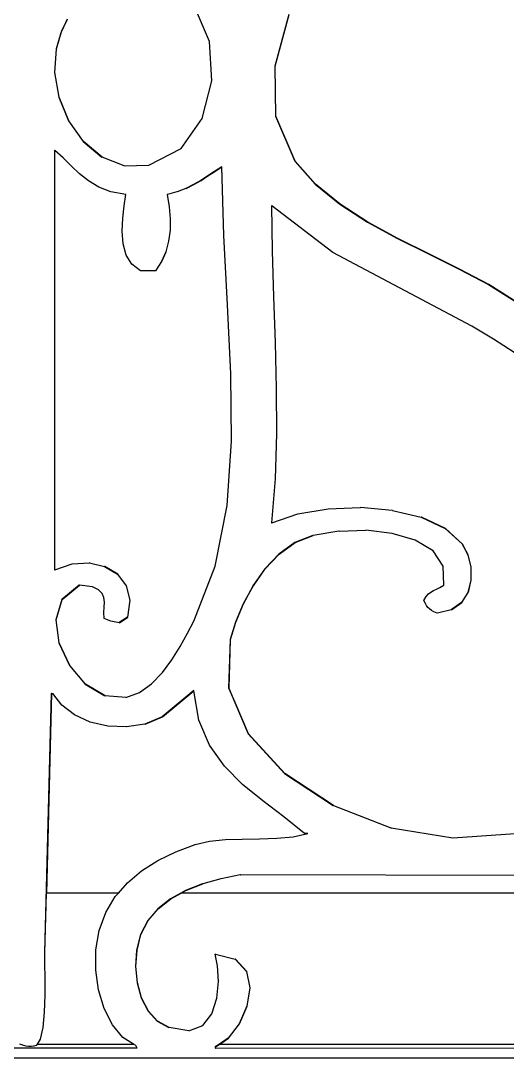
# Model space of a CAD drawing. Header units: inches. Extents: x -2812 to 9774, y -15726 to -746.
# Drawn here: x 3449.01 to 3456.29, y -9119.16 to -9103.64 of the extents above; entities that cross this region are included whole.
import ezdxf

# ---------------------------------------------------------------- set-up
doc = ezdxf.new("R2010")
doc.units = ezdxf.units.IN
doc.header["$LTSCALE"] = 17
doc.header["$MEASUREMENT"] = 0
doc.layers.add('OUTLINE', color=1, linetype='Continuous', lineweight=25)

# ---------------------------------------------------------------- blocks, each defined once
blk = doc.blocks.new('fddd')
for p, q in [((-447.144, -3278.914), (-447.37, -3278.389)), ((-445.955, -3278.508), (-446.163, -3279.282)), ((-446.158, -3279.282), (-445.95, -3278.508)), ((-449.274, -3278.576), (-449.356, -3278.755)), ((-449.352, -3278.755), (-449.27, -3278.576)), ((-449.369, -3278.781), (-449.439, -3279.022)), ((-449.434, -3279.022), (-449.364, -3278.781)), ((-449.356, -3278.755), (-449.369, -3278.781)), ((-449.364, -3278.781), (-449.369, -3278.781)), ((-449.364, -3278.781), (-449.352, -3278.755)), ((-449.356, -3278.755), (-449.352, -3278.755)), ((-449.439, -3279.022), (-449.465, -3279.377)), ((-449.46, -3279.377), (-449.434, -3279.022)), ((-449.434, -3279.022), (-449.439, -3279.022)), ((-447.107, -3279.502), (-447.144, -3278.914)), ((-446.163, -3279.282), (-446.154, -3280.031)), ((-446.158, -3279.282), (-446.163, -3279.282)), ((-446.149, -3280.031), (-446.158, -3279.282)), ((-449.46, -3279.377), (-449.465, -3279.377)), ((-449.465, -3279.377), (-449.399, -3279.746)), ((-449.395, -3279.746), (-449.46, -3279.377)), ((-447.251, -3280.065), (-447.107, -3279.502)), ((-449.395, -3279.746), (-449.399, -3279.746)), ((-449.399, -3279.746), (-449.253, -3280.099)), ((-449.248, -3280.099), (-449.395, -3279.746)), ((-449.248, -3280.099), (-449.253, -3280.099)), ((-449.253, -3280.099), (-449.035, -3280.408)), ((-449.03, -3280.408), (-449.248, -3280.099)), ((-447.568, -3280.515), (-447.251, -3280.065)), ((-446.154, -3280.031), (-445.868, -3280.702)), ((-446.149, -3280.031), (-446.154, -3280.031)), ((-445.863, -3280.702), (-446.149, -3280.031)), ((-449.035, -3280.408), (-448.755, -3280.641)), ((-449.03, -3280.408), (-449.035, -3280.408)), ((-448.75, -3280.641), (-449.03, -3280.408)), ((-449.463, -3280.536), (-449.463, -3286.82)), ((-449.459, -3280.541), (-449.463, -3280.536)), ((-449.459, -3286.818), (-449.459, -3280.541)), ((-449.334, -3280.653), (-449.459, -3280.541)), ((-448.05, -3280.764), (-447.568, -3280.515)), ((-449.213, -3280.773), (-449.334, -3280.653)), ((-448.75, -3280.641), (-448.755, -3280.641)), ((-448.423, -3280.77), (-448.75, -3280.641)), ((-445.863, -3280.702), (-445.868, -3280.702)), ((-445.868, -3280.702), (-445.563, -3281.046)), ((-445.558, -3281.046), (-445.863, -3280.702)), ((-449.09, -3280.89), (-449.213, -3280.773)), ((-448.956, -3280.998), (-449.09, -3280.89)), ((-448.423, -3280.77), (-448.05, -3280.764)), ((-447.067, -3280.855), (-447.17, -3280.924)), ((-447.166, -3280.924), (-447.062, -3280.855)), ((-446.959, -3280.785), (-447.067, -3280.855)), ((-447.062, -3280.855), (-447.067, -3280.855)), ((-447.062, -3280.855), (-446.959, -3280.788)), ((-446.959, -3280.788), (-446.959, -3280.785)), ((-446.929, -3281.814), (-446.959, -3280.788)), ((-448.802, -3281.09), (-448.956, -3280.998)), ((-447.382, -3281.053), (-447.5, -3281.11)), ((-447.495, -3281.11), (-447.378, -3281.053)), ((-447.274, -3280.991), (-447.382, -3281.053)), ((-447.378, -3281.053), (-447.382, -3281.053)), ((-447.378, -3281.053), (-447.269, -3280.991)), ((-447.17, -3280.924), (-447.274, -3280.991)), ((-447.269, -3280.991), (-447.274, -3280.991)), ((-447.269, -3280.991), (-447.166, -3280.924)), ((-447.166, -3280.924), (-447.17, -3280.924)), ((-445.563, -3281.046), (-445.194, -3281.348)), ((-445.558, -3281.046), (-445.563, -3281.046)), ((-445.189, -3281.348), (-445.558, -3281.046)), ((-448.619, -3281.16), (-448.802, -3281.09)), ((-448.397, -3281.2), (-448.619, -3281.16)), ((-448.422, -3281.369), (-448.397, -3281.2)), ((-447.777, -3281.2), (-447.746, -3281.385)), ((-447.772, -3281.2), (-447.777, -3281.2)), ((-447.63, -3281.159), (-447.772, -3281.2)), ((-447.741, -3281.385), (-447.772, -3281.2)), ((-447.625, -3281.159), (-447.63, -3281.159)), ((-447.5, -3281.11), (-447.625, -3281.159)), ((-447.495, -3281.11), (-447.5, -3281.11)), ((-446.215, -3281.366), (-446.206, -3282.046)), ((-446.21, -3281.37), (-446.215, -3281.366)), ((-445.194, -3281.348), (-444.777, -3281.616)), ((-445.189, -3281.348), (-445.194, -3281.348)), ((-444.772, -3281.616), (-445.189, -3281.348)), ((-448.442, -3281.557), (-448.422, -3281.369)), ((-447.741, -3281.385), (-447.746, -3281.385)), ((-447.746, -3281.385), (-447.731, -3281.565)), ((-447.726, -3281.565), (-447.741, -3281.385)), ((-446.201, -3282.046), (-446.21, -3281.37)), ((-445.298, -3282.071), (-446.21, -3281.37)), ((-448.449, -3281.75), (-448.442, -3281.557)), ((-447.731, -3281.565), (-447.733, -3281.737)), ((-447.726, -3281.565), (-447.731, -3281.565)), ((-447.729, -3281.737), (-447.726, -3281.565)), ((-444.777, -3281.616), (-444.329, -3281.86)), ((-444.772, -3281.616), (-444.777, -3281.616)), ((-444.325, -3281.86), (-444.772, -3281.616)), ((-448.435, -3281.938), (-448.449, -3281.75)), ((-447.733, -3281.737), (-447.755, -3281.901)), ((-447.75, -3281.901), (-447.729, -3281.737)), ((-447.729, -3281.737), (-447.733, -3281.737)), ((-446.872, -3282.853), (-446.929, -3281.814)), ((-448.389, -3282.107), (-448.435, -3281.938)), ((-447.755, -3281.901), (-447.797, -3282.057)), ((-447.793, -3282.057), (-447.75, -3281.901)), ((-447.75, -3281.901), (-447.755, -3281.901)), ((-444.325, -3281.86), (-444.329, -3281.86)), ((-444.329, -3281.86), (-443.867, -3282.091)), ((-443.862, -3282.091), (-444.325, -3281.86)), ((-448.305, -3282.245), (-448.389, -3282.107)), ((-447.797, -3282.057), (-447.862, -3282.204)), ((-447.857, -3282.204), (-447.793, -3282.057)), ((-447.793, -3282.057), (-447.797, -3282.057)), ((-446.206, -3282.046), (-446.185, -3282.731)), ((-446.201, -3282.046), (-446.206, -3282.046)), ((-446.18, -3282.731), (-446.201, -3282.046)), ((-443.215, -3283.17), (-445.298, -3282.071)), ((-443.867, -3282.091), (-443.407, -3282.317)), ((-443.862, -3282.091), (-443.867, -3282.091)), ((-443.402, -3282.317), (-443.862, -3282.091)), ((-448.174, -3282.341), (-448.305, -3282.245)), ((-447.862, -3282.204), (-447.951, -3282.341)), ((-447.946, -3282.341), (-447.857, -3282.204)), ((-447.857, -3282.204), (-447.862, -3282.204)), ((-447.951, -3282.341), (-448.174, -3282.341)), ((-447.946, -3282.341), (-447.951, -3282.341)), ((-443.402, -3282.317), (-443.407, -3282.317)), ((-443.407, -3282.317), (-442.967, -3282.548)), ((-442.962, -3282.548), (-443.402, -3282.317)), ((-442.967, -3282.548), (-441.008, -3283.792)), ((-442.962, -3282.548), (-442.967, -3282.548)), ((-441.008, -3283.789), (-442.962, -3282.548)), ((-446.185, -3282.731), (-446.161, -3283.418)), ((-446.18, -3282.731), (-446.185, -3282.731)), ((-446.156, -3283.418), (-446.18, -3282.731)), ((-446.822, -3283.884), (-446.872, -3282.853)), ((-442.894, -3283.364), (-443.215, -3283.17)), ((-442.581, -3283.565), (-442.894, -3283.364)), ((-446.161, -3283.418), (-446.144, -3284.103)), ((-446.156, -3283.418), (-446.161, -3283.418)), ((-446.139, -3284.103), (-446.156, -3283.418)), ((-446.814, -3284.891), (-446.822, -3283.884)), ((-446.144, -3284.103), (-446.141, -3284.783)), ((-446.139, -3284.103), (-446.144, -3284.103)), ((-446.136, -3284.783), (-446.139, -3284.103)), ((-446.141, -3284.783), (-446.162, -3285.455)), ((-446.157, -3285.455), (-446.136, -3284.783)), ((-446.136, -3284.783), (-446.141, -3284.783)), ((-446.881, -3285.855), (-446.814, -3284.891)), ((-446.162, -3285.455), (-446.215, -3286.115)), ((-446.21, -3286.113), (-446.157, -3285.455)), ((-446.157, -3285.455), (-446.162, -3285.455)), ((-447.058, -3286.76), (-446.881, -3285.855)), ((-446.21, -3286.113), (-445.823, -3285.979)), ((-445.823, -3285.979), (-445.368, -3285.902)), ((-445.368, -3285.902), (-444.886, -3285.884)), ((-444.886, -3285.884), (-444.885, -3285.884)), ((-444.881, -3285.884), (-444.885, -3285.884)), ((-444.411, -3285.927), (-444.881, -3285.884)), ((-444.406, -3285.927), (-444.411, -3285.927)), ((-444.406, -3285.927), (-443.975, -3286.031)), ((-446.215, -3286.115), (-446.21, -3286.113)), ((-443.975, -3286.031), (-443.615, -3286.197)), ((-443.971, -3286.031), (-443.975, -3286.031)), ((-443.61, -3286.197), (-443.971, -3286.031)), ((-445.595, -3286.302), (-445.866, -3286.409)), ((-445.861, -3286.409), (-445.59, -3286.302)), ((-445.59, -3286.302), (-445.595, -3286.302)), ((-445.207, -3286.237), (-445.59, -3286.302)), ((-445.203, -3286.237), (-445.207, -3286.237)), ((-445.203, -3286.237), (-444.801, -3286.226)), ((-444.409, -3286.271), (-444.801, -3286.226)), ((-444.063, -3286.373), (-444.409, -3286.271)), ((-443.615, -3286.197), (-443.363, -3286.426)), ((-443.61, -3286.197), (-443.615, -3286.197)), ((-443.359, -3286.426), (-443.61, -3286.197)), ((-445.866, -3286.409), (-446.106, -3286.581)), ((-446.101, -3286.581), (-445.861, -3286.409)), ((-445.861, -3286.409), (-445.866, -3286.409)), ((-443.797, -3286.535), (-444.063, -3286.373)), ((-443.363, -3286.426), (-443.277, -3286.591)), ((-443.359, -3286.426), (-443.363, -3286.426)), ((-443.272, -3286.591), (-443.359, -3286.426)), ((-446.106, -3286.581), (-446.315, -3286.801)), ((-446.31, -3286.801), (-446.101, -3286.581)), ((-446.101, -3286.581), (-446.106, -3286.581)), ((-443.644, -3286.76), (-443.797, -3286.535)), ((-443.277, -3286.591), (-443.231, -3286.778)), ((-443.272, -3286.591), (-443.277, -3286.591)), ((-443.227, -3286.778), (-443.272, -3286.591)), ((-449.459, -3286.818), (-449.201, -3286.726)), ((-449.201, -3286.726), (-448.945, -3286.711)), ((-448.941, -3286.711), (-448.945, -3286.711)), ((-448.941, -3286.711), (-448.713, -3286.766)), ((-448.708, -3286.766), (-448.713, -3286.766)), ((-448.713, -3286.766), (-448.522, -3286.883)), ((-448.517, -3286.883), (-448.708, -3286.766)), ((-447.38, -3287.587), (-447.058, -3286.76)), ((-446.315, -3286.801), (-446.492, -3287.054)), ((-446.488, -3287.054), (-446.31, -3286.801)), ((-446.31, -3286.801), (-446.315, -3286.801)), ((-443.636, -3287.048), (-443.644, -3286.76)), ((-443.231, -3286.778), (-443.23, -3286.972)), ((-443.227, -3286.778), (-443.231, -3286.778)), ((-443.225, -3286.972), (-443.227, -3286.778)), ((-449.463, -3286.82), (-449.459, -3286.818)), ((-448.522, -3286.883), (-448.39, -3287.055)), ((-448.517, -3286.883), (-448.522, -3286.883)), ((-448.385, -3287.055), (-448.517, -3286.883)), ((-449.092, -3287.048), (-449.352, -3287.262)), ((-449.347, -3287.262), (-449.087, -3287.048)), ((-449.087, -3287.048), (-449.092, -3287.048)), ((-448.893, -3287.069), (-449.087, -3287.048)), ((-448.803, -3287.115), (-448.893, -3287.069)), ((-448.39, -3287.055), (-448.334, -3287.271)), ((-448.385, -3287.055), (-448.39, -3287.055)), ((-448.329, -3287.271), (-448.385, -3287.055)), ((-446.492, -3287.054), (-446.639, -3287.325)), ((-446.634, -3287.325), (-446.488, -3287.054)), ((-446.488, -3287.054), (-446.492, -3287.054)), ((-443.789, -3287.127), (-443.745, -3287.107)), ((-443.745, -3287.107), (-443.694, -3287.082)), ((-443.694, -3287.082), (-443.636, -3287.048)), ((-443.23, -3286.972), (-443.27, -3287.132)), ((-443.264, -3287.129), (-443.225, -3286.972)), ((-443.225, -3286.972), (-443.23, -3286.972)), ((-449.352, -3287.262), (-449.444, -3287.565)), ((-449.439, -3287.565), (-449.347, -3287.262)), ((-449.347, -3287.262), (-449.352, -3287.262)), ((-448.749, -3287.169), (-448.803, -3287.115)), ((-448.723, -3287.231), (-448.749, -3287.169)), ((-448.716, -3287.3), (-448.723, -3287.231)), ((-443.934, -3287.276), (-443.899, -3287.218)), ((-443.899, -3287.218), (-443.865, -3287.178)), ((-443.865, -3287.178), (-443.828, -3287.149)), ((-443.828, -3287.149), (-443.789, -3287.127)), ((-443.275, -3287.154), (-443.373, -3287.308)), ((-443.368, -3287.308), (-443.271, -3287.154)), ((-443.27, -3287.132), (-443.275, -3287.154)), ((-443.271, -3287.154), (-443.275, -3287.154)), ((-443.271, -3287.154), (-443.264, -3287.129)), ((-443.27, -3287.132), (-443.264, -3287.129)), ((-448.723, -3287.457), (-448.719, -3287.375)), ((-448.719, -3287.375), (-448.716, -3287.3)), ((-448.334, -3287.271), (-448.372, -3287.525)), ((-448.368, -3287.525), (-448.329, -3287.271)), ((-448.329, -3287.271), (-448.334, -3287.271)), ((-446.639, -3287.325), (-446.753, -3287.598)), ((-446.748, -3287.598), (-446.634, -3287.325)), ((-446.634, -3287.325), (-446.639, -3287.325)), ((-443.912, -3287.319), (-443.934, -3287.276)), ((-443.893, -3287.353), (-443.912, -3287.319)), ((-443.873, -3287.38), (-443.893, -3287.353)), ((-443.85, -3287.403), (-443.873, -3287.38)), ((-443.821, -3287.423), (-443.85, -3287.403)), ((-443.525, -3287.417), (-443.731, -3287.463)), ((-443.373, -3287.308), (-443.525, -3287.417)), ((-443.52, -3287.417), (-443.525, -3287.417)), ((-443.52, -3287.417), (-443.368, -3287.308)), ((-443.368, -3287.308), (-443.373, -3287.308)), ((-449.444, -3287.565), (-449.398, -3287.91)), ((-449.439, -3287.565), (-449.444, -3287.565)), ((-449.393, -3287.91), (-449.439, -3287.565)), ((-448.72, -3287.546), (-448.723, -3287.457)), ((-448.62, -3287.587), (-448.72, -3287.546)), ((-448.372, -3287.525), (-448.495, -3287.607)), ((-448.492, -3287.608), (-448.368, -3287.525)), ((-448.368, -3287.525), (-448.372, -3287.525)), ((-443.784, -3287.443), (-443.821, -3287.423)), ((-443.735, -3287.463), (-443.784, -3287.443)), ((-443.732, -3287.462), (-443.735, -3287.463)), ((-443.732, -3287.462), (-443.731, -3287.463)), ((-448.496, -3287.608), (-448.62, -3287.587)), ((-448.495, -3287.607), (-448.496, -3287.608)), ((-448.492, -3287.608), (-448.496, -3287.608)), ((-448.495, -3287.607), (-448.492, -3287.608)), ((-447.473, -3287.766), (-447.38, -3287.587)), ((-446.753, -3287.598), (-446.835, -3287.857)), ((-446.83, -3287.857), (-446.748, -3287.598)), ((-446.748, -3287.598), (-446.753, -3287.598)), ((-447.581, -3287.963), (-447.473, -3287.766)), ((-446.835, -3287.857), (-446.856, -3288.589)), ((-446.852, -3288.589), (-446.83, -3287.857)), ((-446.83, -3287.857), (-446.835, -3287.857)), ((-449.393, -3287.91), (-449.398, -3287.91)), ((-449.398, -3287.91), (-449.241, -3288.246)), ((-449.236, -3288.246), (-449.393, -3287.91)), ((-447.705, -3288.164), (-447.581, -3287.963)), ((-447.847, -3288.355), (-447.705, -3288.164)), ((-449.241, -3288.246), (-449.003, -3288.527)), ((-449.236, -3288.246), (-449.241, -3288.246)), ((-448.998, -3288.527), (-449.236, -3288.246)), ((-448.009, -3288.522), (-447.847, -3288.355)), ((-448.998, -3288.527), (-449.003, -3288.527)), ((-449.003, -3288.527), (-448.712, -3288.704)), ((-448.707, -3288.704), (-448.998, -3288.527)), ((-448.397, -3288.728), (-448.192, -3288.651)), ((-448.192, -3288.651), (-448.009, -3288.522)), ((-447.38, -3288.624), (-447.852, -3289.018)), ((-447.847, -3289.018), (-447.38, -3288.628)), ((-447.38, -3288.628), (-447.38, -3288.624)), ((-447.303, -3289.068), (-447.38, -3288.628)), ((-446.852, -3288.589), (-446.856, -3288.589)), ((-446.856, -3288.589), (-446.764, -3288.804)), ((-446.76, -3288.802), (-446.852, -3288.589)), ((-449.513, -3288.666), (-449.612, -3292.544)), ((-449.508, -3288.666), (-449.585, -3291.653)), ((-449.508, -3288.666), (-449.513, -3288.666)), ((-449.508, -3288.666), (-449.488, -3288.666)), ((-449.356, -3288.843), (-449.488, -3288.666)), ((-448.707, -3288.704), (-448.712, -3288.704)), ((-448.397, -3288.728), (-448.707, -3288.704)), ((-446.764, -3288.804), (-446.76, -3288.802)), ((-446.764, -3288.804), (-446.565, -3289.269)), ((-446.56, -3289.269), (-446.76, -3288.802)), ((-449.165, -3288.988), (-449.356, -3288.843)), ((-448.93, -3289.094), (-449.165, -3288.988)), ((-448.666, -3289.156), (-448.93, -3289.094)), ((-448.112, -3289.124), (-448.384, -3289.168)), ((-447.852, -3289.018), (-448.112, -3289.124)), ((-448.107, -3289.124), (-448.112, -3289.124)), ((-448.107, -3289.124), (-447.847, -3289.018)), ((-447.847, -3289.018), (-447.852, -3289.018)), ((-447.144, -3289.439), (-447.303, -3289.068)), ((-448.389, -3289.168), (-448.666, -3289.156)), ((-448.388, -3289.167), (-448.389, -3289.168)), ((-448.388, -3289.167), (-448.384, -3289.168)), ((-446.565, -3289.269), (-446.022, -3289.865)), ((-446.56, -3289.269), (-446.565, -3289.269)), ((-446.017, -3289.865), (-446.56, -3289.269)), ((-446.92, -3289.753), (-447.144, -3289.439)), ((-446.649, -3290.027), (-446.92, -3289.753)), ((-446.022, -3289.865), (-445.29, -3290.345)), ((-446.017, -3289.865), (-446.022, -3289.865)), ((-445.285, -3290.345), (-446.017, -3289.865)), ((-446.346, -3290.275), (-446.649, -3290.027)), ((-446.031, -3290.515), (-446.346, -3290.275)), ((-445.285, -3290.345), (-445.29, -3290.345)), ((-445.285, -3290.345), (-444.429, -3290.675)), ((-445.719, -3290.76), (-446.031, -3290.515)), ((-444.424, -3290.675), (-444.429, -3290.675)), ((-444.424, -3290.675), (-443.502, -3290.825)), ((-446.393, -3290.843), (-446.137, -3290.834)), ((-446.137, -3290.834), (-445.893, -3290.81)), ((-445.893, -3290.81), (-445.669, -3290.76)), ((-445.669, -3290.76), (-445.719, -3290.76)), ((-443.502, -3290.825), (-442.57, -3290.76)), ((-447.647, -3291.035), (-447.356, -3290.926)), ((-447.356, -3290.926), (-447.143, -3290.878)), ((-447.143, -3290.878), (-446.905, -3290.854)), ((-446.905, -3290.854), (-446.652, -3290.846)), ((-446.652, -3290.846), (-446.393, -3290.843)), ((-447.916, -3291.165), (-447.647, -3291.035)), ((-448.159, -3291.319), (-447.916, -3291.165)), ((-448.373, -3291.499), (-448.159, -3291.319)), ((-446.976, -3291.438), (-447.244, -3291.514)), ((-446.971, -3291.438), (-446.976, -3291.438)), ((-446.686, -3291.382), (-446.971, -3291.438)), ((-446.686, -3291.382), (-446.681, -3291.382)), ((-436.023, -3291.403), (-446.681, -3291.382)), ((-448.506, -3291.653), (-448.373, -3291.499)), ((-447.501, -3291.613), (-447.573, -3291.653)), ((-447.568, -3291.653), (-447.496, -3291.613)), ((-447.249, -3291.514), (-447.501, -3291.613)), ((-447.496, -3291.613), (-447.501, -3291.613)), ((-447.496, -3291.613), (-447.244, -3291.514)), ((-447.244, -3291.514), (-447.249, -3291.514)), ((-449.607, -3292.544), (-449.585, -3291.653)), ((-448.506, -3291.653), (-449.585, -3291.653)), ((-448.695, -3291.943), (-448.553, -3291.706)), ((-448.553, -3291.706), (-448.506, -3291.653)), ((-447.725, -3291.737), (-447.916, -3291.887)), ((-447.911, -3291.887), (-447.72, -3291.737)), ((-447.573, -3291.653), (-447.725, -3291.737)), ((-447.72, -3291.737), (-447.725, -3291.737)), ((-447.72, -3291.737), (-447.568, -3291.653)), ((-447.568, -3291.653), (-447.573, -3291.653)), ((-431.093, -3291.653), (-447.568, -3291.653)), ((-447.916, -3291.887), (-448.067, -3292.066)), ((-448.063, -3292.066), (-447.911, -3291.887)), ((-447.911, -3291.887), (-447.916, -3291.887)), ((-448.794, -3292.212), (-448.695, -3291.943)), ((-448.067, -3292.066), (-448.174, -3292.274)), ((-448.169, -3292.274), (-448.063, -3292.066)), ((-448.063, -3292.066), (-448.067, -3292.066)), ((-448.844, -3292.502), (-448.794, -3292.212)), ((-448.174, -3292.274), (-448.233, -3292.506)), ((-448.229, -3292.506), (-448.169, -3292.274)), ((-448.169, -3292.274), (-448.174, -3292.274)), ((-449.612, -3292.544), (-449.611, -3292.706)), ((-449.607, -3292.544), (-449.612, -3292.544)), ((-449.606, -3292.706), (-449.607, -3292.544)), ((-448.846, -3292.805), (-448.844, -3292.502)), ((-448.233, -3292.506), (-448.251, -3292.751)), ((-448.246, -3292.751), (-448.229, -3292.506)), ((-448.229, -3292.506), (-448.233, -3292.506)), ((-447.053, -3292.565), (-447.058, -3292.565)), ((-447.024, -3292.742), (-447.058, -3292.565)), ((-447.053, -3292.565), (-447.053, -3292.566)), ((-447.053, -3292.565), (-446.757, -3292.644)), ((-446.757, -3292.644), (-446.591, -3292.826)), ((-446.752, -3292.644), (-446.757, -3292.644)), ((-446.586, -3292.826), (-446.752, -3292.644)), ((-449.606, -3292.706), (-449.611, -3292.706)), ((-449.611, -3292.706), (-449.608, -3292.927)), ((-449.604, -3292.927), (-449.606, -3292.706)), ((-448.804, -3293.103), (-448.846, -3292.805)), ((-448.246, -3292.751), (-448.251, -3292.751)), ((-448.251, -3292.751), (-448.227, -3292.994)), ((-448.222, -3292.994), (-448.246, -3292.751)), ((-447.011, -3292.975), (-447.024, -3292.742)), ((-446.591, -3292.826), (-446.54, -3293.073)), ((-446.586, -3292.826), (-446.591, -3292.826)), ((-446.536, -3293.073), (-446.586, -3292.826)), ((-449.608, -3292.927), (-449.609, -3293.18)), ((-449.604, -3292.927), (-449.608, -3292.927)), ((-449.604, -3293.18), (-449.604, -3292.927)), ((-448.222, -3292.994), (-448.227, -3292.994)), ((-448.227, -3292.994), (-448.164, -3293.221)), ((-448.159, -3293.221), (-448.222, -3292.994)), ((-447.034, -3293.226), (-447.011, -3292.975)), ((-448.72, -3293.381), (-448.804, -3293.103)), ((-446.54, -3293.073), (-446.583, -3293.347)), ((-446.578, -3293.347), (-446.536, -3293.073)), ((-446.536, -3293.073), (-446.54, -3293.073)), ((-449.609, -3293.18), (-449.618, -3293.435)), ((-449.613, -3293.435), (-449.604, -3293.18)), ((-449.604, -3293.18), (-449.609, -3293.18)), ((-448.159, -3293.221), (-448.164, -3293.221)), ((-448.164, -3293.221), (-448.063, -3293.418)), ((-448.058, -3293.418), (-448.159, -3293.221)), ((-447.106, -3293.458), (-447.034, -3293.226)), ((-449.618, -3293.435), (-449.639, -3293.664)), ((-449.634, -3293.664), (-449.613, -3293.435)), ((-449.613, -3293.435), (-449.618, -3293.435)), ((-448.597, -3293.623), (-448.72, -3293.381)), ((-448.058, -3293.418), (-448.063, -3293.418)), ((-448.063, -3293.418), (-447.925, -3293.571)), ((-447.921, -3293.571), (-448.058, -3293.418)), ((-447.241, -3293.633), (-447.106, -3293.458)), ((-446.583, -3293.347), (-446.698, -3293.61)), ((-446.693, -3293.61), (-446.578, -3293.347)), ((-446.578, -3293.347), (-446.583, -3293.347)), ((-448.439, -3293.812), (-448.597, -3293.623)), ((-447.921, -3293.571), (-447.925, -3293.571)), ((-447.925, -3293.571), (-447.752, -3293.664)), ((-447.748, -3293.664), (-447.921, -3293.571)), ((-446.698, -3293.61), (-446.863, -3293.825)), ((-446.859, -3293.825), (-446.693, -3293.61)), ((-446.693, -3293.61), (-446.698, -3293.61)), ((-449.639, -3293.664), (-449.677, -3293.84)), ((-449.672, -3293.84), (-449.634, -3293.664)), ((-449.634, -3293.664), (-449.639, -3293.664)), ((-447.748, -3293.664), (-447.752, -3293.664)), ((-447.452, -3293.714), (-447.748, -3293.664)), ((-447.452, -3293.714), (-447.241, -3293.633)), ((-449.953, -3293.925), (-449.984, -3293.913)), ((-449.92, -3293.936), (-449.953, -3293.925)), ((-449.886, -3293.945), (-449.92, -3293.936)), ((-449.736, -3293.933), (-449.772, -3293.945)), ((-449.723, -3293.913), (-449.736, -3293.933)), ((-449.731, -3293.933), (-449.736, -3293.933)), ((-449.731, -3293.933), (-449.718, -3293.913)), ((-449.677, -3293.84), (-449.723, -3293.913)), ((-449.723, -3293.913), (-449.718, -3293.913)), ((-449.718, -3293.913), (-449.672, -3293.84)), ((-449.718, -3293.913), (-448.281, -3293.913)), ((-449.672, -3293.84), (-449.677, -3293.84)), ((-448.281, -3293.913), (-448.439, -3293.812)), ((-448.248, -3293.933), (-448.281, -3293.913)), ((-448.224, -3293.975), (-448.248, -3293.933)), ((-446.996, -3293.913), (-447.058, -3293.954)), ((-447.053, -3293.954), (-446.991, -3293.913)), ((-446.863, -3293.825), (-446.996, -3293.913)), ((-446.996, -3293.913), (-446.991, -3293.913)), ((-446.991, -3293.913), (-446.859, -3293.825)), ((-446.991, -3293.913), (-430.42, -3293.913)), ((-446.859, -3293.825), (-446.863, -3293.825)), ((-448.224, -3293.975), (-452.211, -3293.975)), ((-449.851, -3293.95), (-449.886, -3293.945)), ((-449.815, -3293.95), (-449.851, -3293.95)), ((-449.81, -3293.95), (-449.815, -3293.95)), ((-449.776, -3293.945), (-449.81, -3293.95)), ((-449.772, -3293.945), (-449.776, -3293.945)), ((-447.053, -3293.954), (-447.058, -3293.954)), ((-447.058, -3293.954), (-447.058, -3293.975)), ((-447.058, -3293.975), (-447.053, -3293.975)), ((-447.053, -3293.975), (-447.053, -3293.954)), ((-447.053, -3293.975), (-428.807, -3293.954)), ((-426.08, -3294.125), (-460.3, -3294.125))]:
    blk.add_line(p, q)

msp = doc.modelspace()

# ---------------------------------------------------------------- block references
at = {"layer": 'OUTLINE'}
msp.add_blockref('fddd', (3898.978, -5825.038), dxfattribs=at)

doc.saveas('drawing.dxf')
